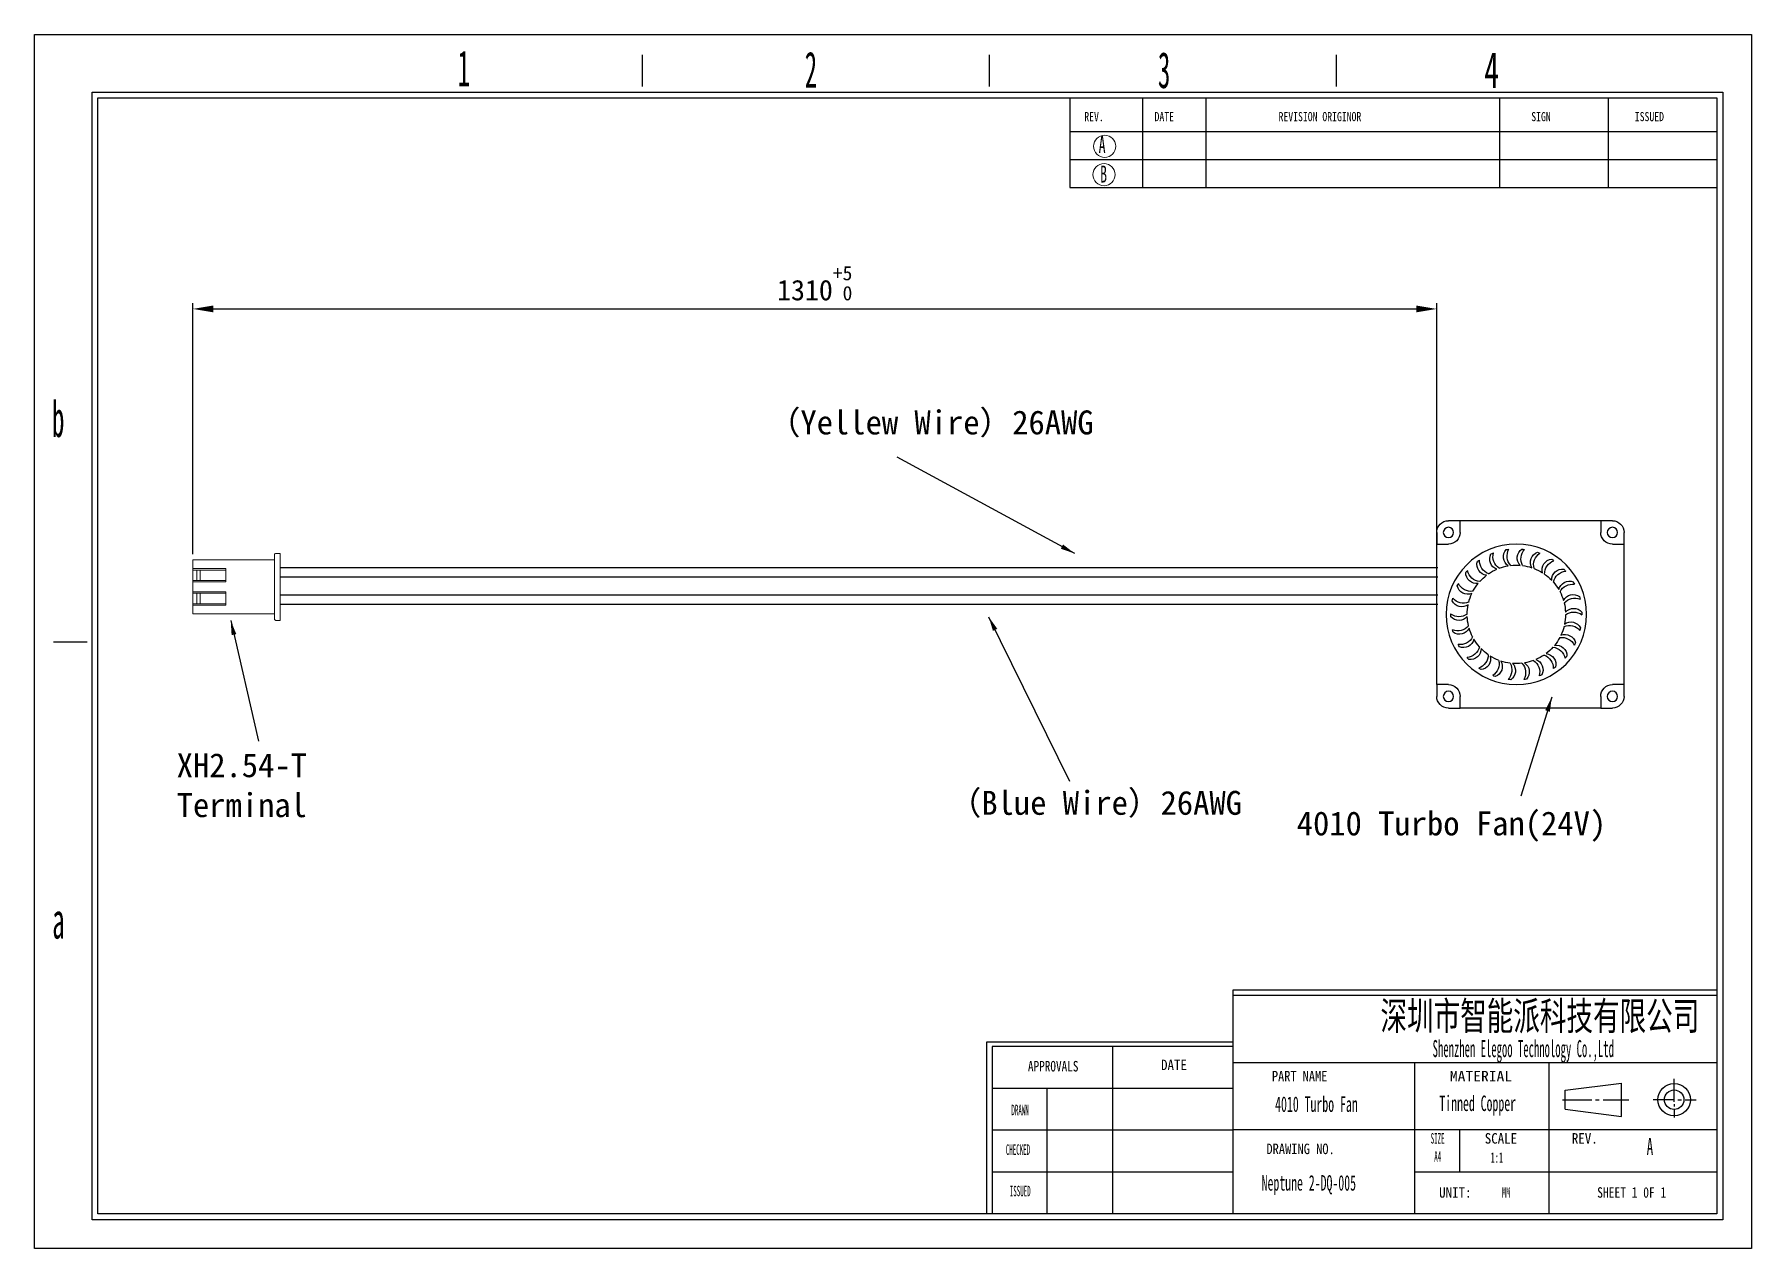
# Model space of a CAD drawing. Header units: millimetres. Extents: x 2 to 295, y 1 to 209.
import ezdxf

# ---------------------------------------------------------------- set-up
doc = ezdxf.new("R2010")
doc.units = ezdxf.units.MM
doc.header["$PDSIZE"] = -1
doc.layers.add('SLD-0', color=179, linetype='Continuous')
doc.styles.add('SLDTEXTSTYLE0', font='TXT', dxfattribs={"width": 0.56, "bigfont": 'bigfont'})
doc.styles.add('SLDTEXTSTYLE10', font='TXT', dxfattribs={"width": 0.862222})
doc.styles.add('SLDTEXTSTYLE11', font='TXT', dxfattribs={"width": 1.089})
doc.styles.add('SLDTEXTSTYLE13', font='TXT', dxfattribs={"width": 0.56})
doc.styles.add('SLDTEXTSTYLE14', font='TXT', dxfattribs={"width": 0.805625})
doc.styles.add('SLDTEXTSTYLE3', font='TXT', dxfattribs={"width": 0.484})
doc.styles.add('SLDTEXTSTYLE4', font='TXT', dxfattribs={"width": 0.40535})
doc.styles.add('SLDTEXTSTYLE5', font='TXT', dxfattribs={"width": 0.6})
doc.styles.add('SLDTEXTSTYLE6', font='TXT', dxfattribs={"width": 0.5025})
doc.styles.add('SLDTEXTSTYLE7', font='TXT', dxfattribs={"width": 0.9075})
doc.styles.add('SLDTEXTSTYLE8', font='TXT', dxfattribs={"width": 0.870455})
doc.styles.add('SLDTEXTSTYLE9', font='TXT', dxfattribs={"width": 0.7865})
doc.dimstyles.new('ISO-25', dxfattribs={"dimtxt": 2.5, "dimasz": 2.5, "dimexe": 1.25, "dimexo": 0.625, "dimtad": 1, "dimtxsty": 'Standard', "dimcen": 2.5, "dimadec": 0, "dimazin": 0, "dimtfac": 1, "dimtmove": 0, "dimatfit": 3, "dimfxl": 1, "dimarcsym": 0})

# ---------------------------------------------------------------- blocks, each defined once
blk = doc.blocks.new('3')
for p, q in [((-20.5, 20), (-18, 20)), ((-18, 20), (-18, 17.5)), ((-18, 20), (12, 20)), ((12, 17.5), (12, 20)), ((12, 20), (14.5, 20)), ((-23, 15), (-23, 17.5)), ((-23, -15), (-23, 15)), ((-20.5, 15), (-23, 15)), ((17, 15), (14.5, 15)), ((17, 17.5), (17, 15)), ((17, -15), (17, 15)), ((-23, -15), (-20.5, -15)), ((-23, -17.5), (-23, -15)), ((-18, -17.5), (-18, -20)), ((12, -20), (12, -17.5)), ((14.5, -15), (17, -15)), ((17, -15), (17, -17.5)), ((-18, -20), (-20.5, -20)), ((-18, -20), (12, -20)), ((14.5, -20), (12, -20))]:
    blk.add_line(p, q)
for centre, radius in [((-20.5, 17.5), 1.1), ((14.5, 17.5), 1.1), ((0, 0), 15), ((-20.5, -17.5), 1.1), ((14.5, -17.5), 1.1)]:
    blk.add_circle(centre, radius)
for centre, radius, start, end in [((-20.5, 17.5), 2.5, 90, 180), ((14.5, 17.5), 2.5, 0, 90), ((-20.5, 17.5), 2.5, 270, 0), ((14.5, 17.5), 2.5, 180, 270), ((0, 0), 14, 122.5996, 124.9675), ((-9.02, 8.64), 3, 359.2821, 70.6528), ((-7.79, 9.51), 2.3, 344.666, 83.8217), ((0, 0), 14, 108.7535, 111.1213), ((-6.69, 10.55), 3, 345.436, 56.8066), ((-5.29, 11.1), 2.3, 330.8198, 69.9755), ((0, 0), 14, 94.9073, 97.2751), ((-3.97, 11.84), 3, 331.5898, 42.9605), ((-2.48, 12.04), 2.3, 316.9737, 56.1293), ((-1.02, 12.45), 3, 317.7437, 29.1143), ((0, 0), 14, 81.0612, 83.429), ((0.47, 12.28), 2.3, 303.1275, 42.2832), ((1.99, 12.33), 3, 303.8975, 15.2682), ((3.4, 11.81), 2.3, 289.2814, 28.437), ((0, 0), 14, 67.215, 69.5828), ((4.88, 11.5), 3, 290.0514, 1.422), ((6.13, 10.66), 2.3, 275.4352, 14.5909), ((0, 0), 14, 53.3689, 55.7367), ((0, 0), 14, 136.4458, 138.8136), ((-10.82, 6.23), 3, 13.1283, 84.4989), ((-9.84, 7.37), 2.3, 358.5121, 97.6678), ((0, 0), 10.5, 124.9675, 135.8975), ((0, 0), 10.5, 111.1213, 122.0513), ((0, 0), 10.5, 97.2751, 108.2052), ((0, 0), 10.5, 83.429, 94.359), ((0, 0), 10.5, 69.5828, 80.5129), ((0, 0), 10.5, 55.7367, 66.6667), ((0, 0), 10.5, 41.8905, 52.8206), ((7.49, 9.99), 3, 276.2052, 347.5759), ((8.5, 8.88), 2.3, 261.5891, 0.7447), ((0, 0), 14, 39.5227, 41.8905), ((0, 0), 14, 164.1381, 166.5059), ((-12.14, 1.95), 2.3, 26.2044, 125.3601), ((0, 0), 14, 150.2919, 152.6598), ((-12, 3.46), 3, 26.9744, 98.3451), ((-11.32, 4.8), 2.3, 12.3583, 111.514), ((0, 0), 10.5, 152.6598, 163.5898), ((0, 0), 10.5, 138.8136, 149.7437), ((0, 0), 10.5, 28.0444, 38.9744), ((9.67, 7.91), 3, 262.359, 333.7297), ((10.38, 6.59), 2.3, 247.7429, 346.8986), ((0, 0), 10.5, 14.1982, 25.1283), ((0, 0), 14, 25.6766, 28.0444), ((-12.23, -2.51), 3, 54.6667, 126.0374), ((0, 0), 14, 177.9843, 180.3521), ((-12.25, -1.01), 2.3, 40.0506, 139.2063), ((-12.48, 0.49), 3, 40.8206, 112.1913), ((0, 0), 10.5, 166.5059, 177.436), ((11.28, 5.37), 3, 248.5129, 319.8836), ((11.65, 3.91), 2.3, 233.8968, 333.0524), ((0, 0), 10.5, 0.3521, 11.2821), ((12.23, 2.51), 3, 234.6667, 306.0374), ((0, 0), 14, 11.8304, 14.1982), ((0, 0), 14, 357.9843, 0.3521), ((-11.65, -3.91), 2.3, 53.8968, 153.0524), ((0, 0), 14, 191.8304, 194.1982), ((-11.28, -5.37), 3, 68.5129, 139.8836), ((0, 0), 10.5, 180.3521, 191.2821), ((0, 0), 10.5, 194.1982, 205.1283), ((0, 0), 10.5, 332.6598, 343.5898), ((12.14, -1.95), 2.3, 206.2044, 305.3601), ((0, 0), 10.5, 346.5059, 357.436), ((12.48, -0.49), 3, 220.8206, 292.1913), ((12.25, 1.01), 2.3, 220.0506, 319.2063), ((0, 0), 14, 344.1381, 346.5059), ((-10.38, -6.59), 2.3, 67.7429, 166.8986), ((0, 0), 14, 205.6766, 208.0444), ((-9.67, -7.91), 3, 82.359, 153.7297), ((-8.5, -8.88), 2.3, 81.5891, 180.7447), ((-7.49, -9.99), 3, 96.2052, 167.5759), ((0, 0), 10.5, 208.0444, 218.9744), ((0, 0), 10.5, 221.8905, 232.8206), ((0, 0), 10.5, 304.9675, 315.8975), ((9.84, -7.37), 2.3, 178.5121, 277.6678), ((0, 0), 10.5, 318.8136, 329.7437), ((10.82, -6.23), 3, 193.1283, 264.4989), ((11.32, -4.8), 2.3, 192.3583, 291.514), ((12, -3.46), 3, 206.9744, 278.3451), ((0, 0), 14, 330.2919, 332.6598), ((0, 0), 14, 219.5227, 221.8905), ((-6.13, -10.66), 2.3, 95.4352, 194.5909), ((-4.88, -11.5), 3, 110.0514, 181.422), ((0, 0), 10.5, 235.7367, 246.6667), ((-3.4, -11.81), 2.3, 109.2814, 208.437), ((-1.99, -12.33), 3, 123.8975, 195.2682), ((0, 0), 10.5, 249.5828, 260.5129), ((-0.47, -12.28), 2.3, 123.1275, 222.2832), ((1.02, -12.45), 3, 137.7437, 209.1143), ((0, 0), 10.5, 263.429, 274.359), ((2.48, -12.04), 2.3, 136.9737, 236.1293), ((3.97, -11.84), 3, 151.5898, 222.9605), ((0, 0), 10.5, 277.2751, 288.2052), ((5.29, -11.1), 2.3, 150.8198, 249.9755), ((6.69, -10.55), 3, 165.436, 236.8066), ((0, 0), 10.5, 291.1213, 302.0513), ((7.79, -9.51), 2.3, 164.666, 263.8217), ((9.02, -8.64), 3, 179.2821, 250.6528), ((0, 0), 14, 316.4458, 318.8136), ((0, 0), 14, 233.3689, 235.7367), ((0, 0), 14, 247.215, 249.5828), ((0, 0), 14, 261.0612, 263.429), ((0, 0), 14, 274.9073, 277.2751), ((0, 0), 14, 288.7535, 291.1213), ((0, 0), 14, 302.5996, 304.9675), ((-20.5, -17.5), 2.5, 180, 270), ((-20.5, -17.5), 2.5, 0, 90), ((14.5, -17.5), 2.5, 90, 180), ((14.5, -17.5), 2.5, 270, 0)]:
    blk.add_arc(centre, radius, start, end)
blk = doc.blocks.new('*D11')
at = {"color": 0, "lineweight": -2}
for p, q in [((28.87, 119.91), (28.87, 162.78)), ((32.37, 161.78), (237.82, 161.78)), ((241.32, 118.61), (241.32, 162.78))]:
    blk.add_line(p, q, dxfattribs=at)
at = {"color": 0}
for points in [[(32.37, 162.36), (32.37, 161.2), (28.87, 161.78)], [(237.82, 162.36), (237.82, 161.2), (241.32, 161.78)]]:
    blk.add_solid(points, dxfattribs=at)
at = {"layer": 'Defpoints', "color": 0}
for p in [(241.32, 161.78), (28.87, 118.91), (241.32, 117.61)]:
    blk.add_point(p, dxfattribs=at)
at = {"color": 0, "insert": (135.09, 166.16), "char_height": 3.5, "attachment_point": 5}
blk.add_mtext('1310{\\H0.7x;\\S+5^  0;}', dxfattribs=at)

msp = doc.modelspace()

# ---------------------------------------------------------------- linework, layer by layer
at = {"color": 2}
for p, q in [((43.92, 117.605), (241.509, 117.605)), ((43.92, 116.005), (241.509, 116.005))]:
    msp.add_line(p, q, dxfattribs=at)
at = {"color": 5}
for p, q in [((43.92, 112.933), (241.509, 112.933)), ((43.92, 111.333), (241.509, 111.333))]:
    msp.add_line(p, q, dxfattribs=at)
at = {"color": 179}
for p, q in [((174.782, 7.219), (174.782, 28.663)), ((165.394, 14.39), (206.505, 14.39))]:
    msp.add_line(p, q, dxfattribs=at)
at = {"color": 0, "lineweight": 0}
for points in [[(28.867, 118.91), (28.867, 111.199)], [(28.867, 118.91), (42.825, 118.91)], [(34.493, 117.425), (34.493, 115.16), (28.867, 115.16)], [(34.493, 117.425), (28.867, 117.425)], [(43.783, 120.026), (43.067, 120.026), (42.972, 120.005), (42.898, 119.953), (42.846, 119.879), (42.825, 119.784)], [(42.825, 119.784), (42.825, 111.199)], [(43.783, 120.026), (43.783, 111.199)], [(34.493, 117.182), (28.867, 117.182)], [(34.493, 115.402), (28.867, 115.402)], [(29.584, 117.182), (29.584, 115.402)], [(30.142, 117.182), (30.142, 115.402)], [(34.493, 113.464), (28.867, 113.464)], [(28.867, 111.199), (34.493, 111.199), (34.493, 113.464)], [(34.493, 113.222), (28.867, 113.222)], [(29.584, 113.222), (29.584, 111.441)], [(30.142, 113.222), (30.142, 111.441)], [(34.493, 111.441), (28.867, 111.441)], [(28.867, 111.199), (28.867, 109.714)], [(28.867, 109.714), (42.825, 109.714)], [(42.825, 111.199), (42.825, 108.839)], [(42.825, 108.839), (42.846, 108.745), (42.898, 108.671), (42.972, 108.618), (43.067, 108.597), (43.783, 108.597)], [(43.783, 111.199), (43.783, 108.597)]]:
    msp.add_lwpolyline(points, dxfattribs=at)
at = {"layer": 'SLD-0'}
for p, q in [((1.812, 208.674), (295.107, 208.674)), ((1.812, 1.294), (1.812, 208.674)), ((295.107, 208.674), (295.107, 1.294)), ((12.675, 7.219), (12.675, 197.811)), ((12.675, 197.811), (289.181, 197.811)), ((252.017, 197.811), (252.017, 182.514)), ((270.599, 197.811), (270.599, 182.514)), ((289.181, 197.811), (289.181, 7.219)), ((289.181, 7.219), (12.675, 7.219)), ((295.107, 1.294), (1.812, 1.294))]:
    msp.add_line(p, q, dxfattribs=at)
at = {"layer": 'SLD-0', "color": 6, "linetype": 'Continuous'}
for p, q in [((105.701, 199.786), (105.701, 205.169)), ((164.952, 199.786), (164.952, 205.169)), ((224.204, 199.786), (224.204, 205.169)), ((11.687, 6.231), (11.687, 198.799)), ((11.687, 198.799), (290.169, 198.799)), ((290.169, 198.799), (290.169, 6.231)), ((10.805, 104.853), (5.068, 104.853)), ((290.169, 6.231), (11.687, 6.231))]:
    msp.add_line(p, q, dxfattribs=at)
at = {"layer": 'SLD-0', "color": 179, "linetype": 'Continuous'}
for p, q in [((178.659, 197.811), (178.659, 182.514)), ((191.05, 197.811), (191.05, 182.514)), ((201.886, 197.811), (201.886, 182.514)), ((178.659, 192.074), (289.181, 192.074)), ((178.659, 187.294), (289.181, 187.294)), ((178.659, 182.514), (289.181, 182.514)), ((289.181, 45.462), (206.505, 45.462)), ((206.505, 45.462), (206.505, 7.219)), ((289.181, 44.506), (206.505, 44.506)), ((164.437, 36.531), (164.437, 7.219)), ((206.505, 36.531), (164.437, 36.531)), ((165.394, 35.811), (165.394, 7.219)), ((206.505, 35.811), (165.394, 35.811)), ((185.949, 35.811), (185.949, 7.219)), ((289.181, 33.033), (206.505, 33.033)), ((237.553, 33.033), (237.553, 7.219)), ((260.499, 7.219), (260.499, 33.033)), ((263.255, 28.354), (272.888, 29.538)), ((272.888, 23.846), (272.888, 29.538)), ((281.869, 26.35), (281.869, 30.316)), ((206.505, 28.663), (165.394, 28.663)), ((262.786, 26.733), (267.83, 26.733)), ((263.255, 25.106), (263.255, 28.354)), ((268.461, 26.733), (269.091, 26.733)), ((269.722, 26.733), (274.136, 26.733)), ((281.869, 26.733), (278.268, 26.733)), ((282.5, 26.733), (283.13, 26.733)), ((283.761, 26.733), (285.653, 26.733)), ((263.255, 25.106), (272.888, 23.846)), ((281.869, 25.966), (281.869, 25.583)), ((281.869, 25.2), (281.869, 23.667)), ((206.505, 21.515), (165.394, 21.515)), ((289.181, 21.56), (206.505, 21.56)), ((245.202, 21.56), (245.202, 14.39)), ((237.553, 14.39), (289.181, 14.39)), ((197.398, 7.219), (156.286, 7.219))]:
    msp.add_line(p, q, dxfattribs=at)
at = {"layer": 'SLD-0', "lineweight": 18}
for centre in [(184.622, 189.564), (184.499, 184.715)]:
    msp.add_circle(centre, 1.894, dxfattribs=at)
at = {"layer": 'SLD-0', "color": 179, "linetype": 'Continuous'}
for radius in [2.771, 1.669]:
    msp.add_circle((281.869, 26.733), radius, dxfattribs=at)

# ---------------------------------------------------------------- block references
at = {"xscale": -0.7999999999999545, "yscale": 0.8000000000000114, "zscale": 0.8}
msp.add_blockref('3', (254.92, 109.612), dxfattribs=at)

# ---------------------------------------------------------------- texts
at = {"char_height": 4.08845, "attachment_point": 1}
for s, insert, width in [('{\\fSimSun|b0|i0|c134|p2;（Yellew Wire）}26{\\fSimSun|b0|i0|c134|p2;AWG}', (127.074, 144.442), 81.71601), ('XH2.54-T\\P{\\fSimSun|b0|i0|c134|p2;Terminal}', (26.118, 85.898), 54.73137), ('{\\fSimSun|b0|i0|c134|p2;（Blue Wire）}26{\\fSimSun|b0|i0|c134|p2;AWG}', (157.972, 79.476), 81.71601), ('4010 Turbo Fan(24V)', (217.415, 75.962), 74.97566)]:
    msp.add_mtext(s, dxfattribs=dict(at, insert=insert, width=width))
at = {"layer": 'SLD-0'}
for s, insert, char_height, attachment_point, style in [('1', (74.111, 205.971), 6.172, 1, 'SLDTEXTSTYLE6'), ('2', (133.388, 205.728), 6.172, 1, 'SLDTEXTSTYLE6'), ('3', (193.707, 205.666), 6.172, 1, 'SLDTEXTSTYLE6'), ('4', (249.441, 205.659), 6.172, 1, 'SLDTEXTSTYLE5'), ('A', (183.578, 191.286), 2.903, 1, 'SLDTEXTSTYLE5'), ('B', (183.832, 186.271), 2.903, 1, 'SLDTEXTSTYLE5'), ('b', (4.835, 146.092), 6.172, 1, 'SLDTEXTSTYLE6'), ('a', (4.88, 60.423), 6.172, 1, 'SLDTEXTSTYLE6'), ('{\\fSimSun|b0|i0|c134|p2;\\W0.689;深圳市智能派科技有限公司}', (258.939, 43.451), 4.82808, 2, 'SLDTEXTSTYLE11'), ('A', (277.178, 20.219), 2.91, 1, 'SLDTEXTSTYLE13')]:
    msp.add_mtext(s, dxfattribs=dict(at, insert=insert, char_height=char_height, attachment_point=attachment_point, style=style))
at = {"layer": 'SLD-0', "color": 179}
for s, insert, char_height, attachment_point, style in [('REV.', (181.129, 195.4), 1.5536, 1, 'SLDTEXTSTYLE9'), ('DATE', (193.126, 195.4), 1.5536, 1, 'SLDTEXTSTYLE9'), ('REVISION ORIGINOR', (214.308, 195.4), 1.55363, 1, 'SLDTEXTSTYLE9'), ('SIGN', (257.466, 195.4), 1.5536, 1, 'SLDTEXTSTYLE9'), ('ISSUED', (275.148, 195.4), 1.5536, 1, 'SLDTEXTSTYLE9'), ('{\\W0.46;Shenzhen Elegoo Technology Co.,Ltd}', (256.103, 36.914), 2.91042, 2, 'SLDTEXTSTYLE13'), ('APPROVALS', (175.815, 33.347), 1.7927, 2, 'SLDTEXTSTYLE9'), ('DATE', (196.449, 33.577), 1.7927, 2, 'SLDTEXTSTYLE7'), ('PART NAME', (217.905, 31.645), 1.7927, 2, 'SLDTEXTSTYLE10'), ('MATERIAL', (248.88, 31.645), 1.7927, 2, 'SLDTEXTSTYLE11'), ('DRAWN', (170.162, 25.873), 1.7927, 2, 'SLDTEXTSTYLE4'), ('SIZE', (241.479, 21.022), 1.7927, 2, 'SLDTEXTSTYLE4'), ('SCALE', (252.289, 21.022), 1.7927, 2, 'SLDTEXTSTYLE7'), ('REV.', (266.61, 21.022), 1.7927, 2, 'SLDTEXTSTYLE7'), ('CHECKED', (169.803, 19.105), 1.7927, 2, 'SLDTEXTSTYLE4'), ('DRAWING NO.', (218.07, 19.229), 1.79265, 2, 'SLDTEXTSTYLE8'), ('A4', (241.49, 17.953), 1.7927, 2, 'SLDTEXTSTYLE4'), ('1:1', (251.596, 17.745), 1.7927, 2, 'SLDTEXTSTYLE3'), ('ISSUED', (170.188, 12.025), 1.7927, 2, 'SLDTEXTSTYLE4'), ('UNIT:', (244.499, 11.791), 1.7927, 2, 'SLDTEXTSTYLE7'), ('MM', (253.161, 11.791), 1.7927, 2, 'SLDTEXTSTYLE3'), ('SHEET 1 0F 1', (274.62, 11.791), 1.79265, 2, 'SLDTEXTSTYLE14')]:
    msp.add_mtext(s, dxfattribs=dict(at, insert=insert, char_height=char_height, attachment_point=attachment_point, style=style))
at = {"layer": 'SLD-0', "color": 0, "char_height": 2.64583, "attachment_point": 2, "style": 'SLDTEXTSTYLE0'}
for s, insert in [('{\\fSimSun|b0|i0|c134|p2;4010 Turbo Fan}', (220.777, 27.296)), ('{\\fSimSun|b0|i0|c134|p2;\\W0.56;Tinned Copper}', (248.32, 27.439)), ('{\\fSimSun|b0|i0|c134|p2;Neptune 2-DQ-005}', (219.475, 13.851))]:
    msp.add_mtext(s, dxfattribs=dict(at, insert=insert))

# ---------------------------------------------------------------- dimensions: what is measured, and where the dimension line sits
dim = msp.add_linear_dim(base=(241.32, 161.781), p1=(28.867, 118.91), p2=(241.32, 117.605), text='1310{\\H0.7x;\\S+5^  0;}', dimstyle='ISO-25', override={"dimtxt": 3.5, "dimasz": 3.5, "dimexe": 1, "dimexo": 1, "dimgap": 1.52, "dimtih": 1, "dimtoh": 1, "dimlfac": 0.5, "dimzin": 0, "dimadec": 1, "dimtzin": 0})
dim.commit()
dim.dimension.update_dxf_attribs({"geometry": '*D11', "text_midpoint": (135.094, 166.159)})

# ---------------------------------------------------------------- leaders
for points in [[(179.501, 120.003), (149.162, 136.487)], [(35.345, 108.591), (40.08, 87.955)], [(164.795, 109.216), (178.619, 81.142)], [(260.99, 95.503), (255.691, 78.592)]]:
    msp.add_leader(points, dimstyle='ISO-25', override={"dimgap": 0.625, "dimtad": 0})

doc.saveas('drawing.dxf')
